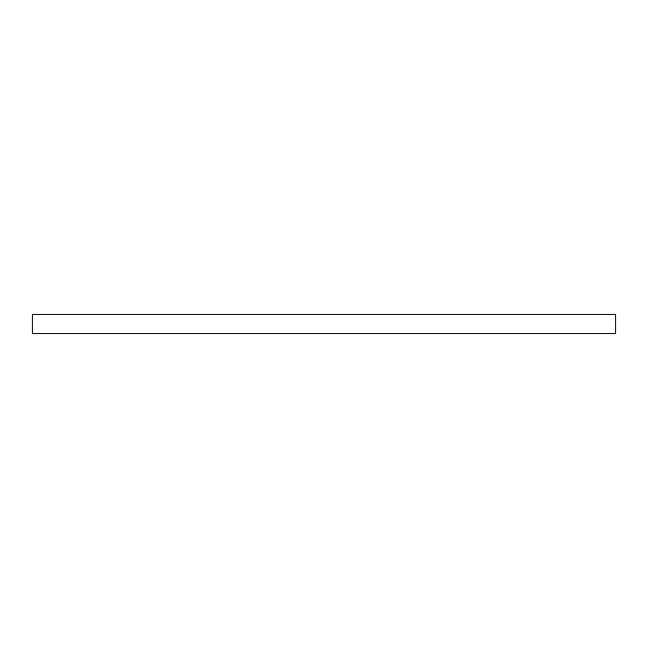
<?xml version="1.0" encoding="UTF-8"?>
<svg xmlns="http://www.w3.org/2000/svg" width="648" height="648" viewBox="0 0 648 648"><rect width="100%" height="100%" fill="white"/><g stroke="black" fill="none" stroke-linecap="round" stroke-linejoin="round"><path stroke-width="0.97" d="M615.6 314.442L32.4 314.442L32.4 333.558L615.6 333.558L615.6 314.442"/></g></svg>
